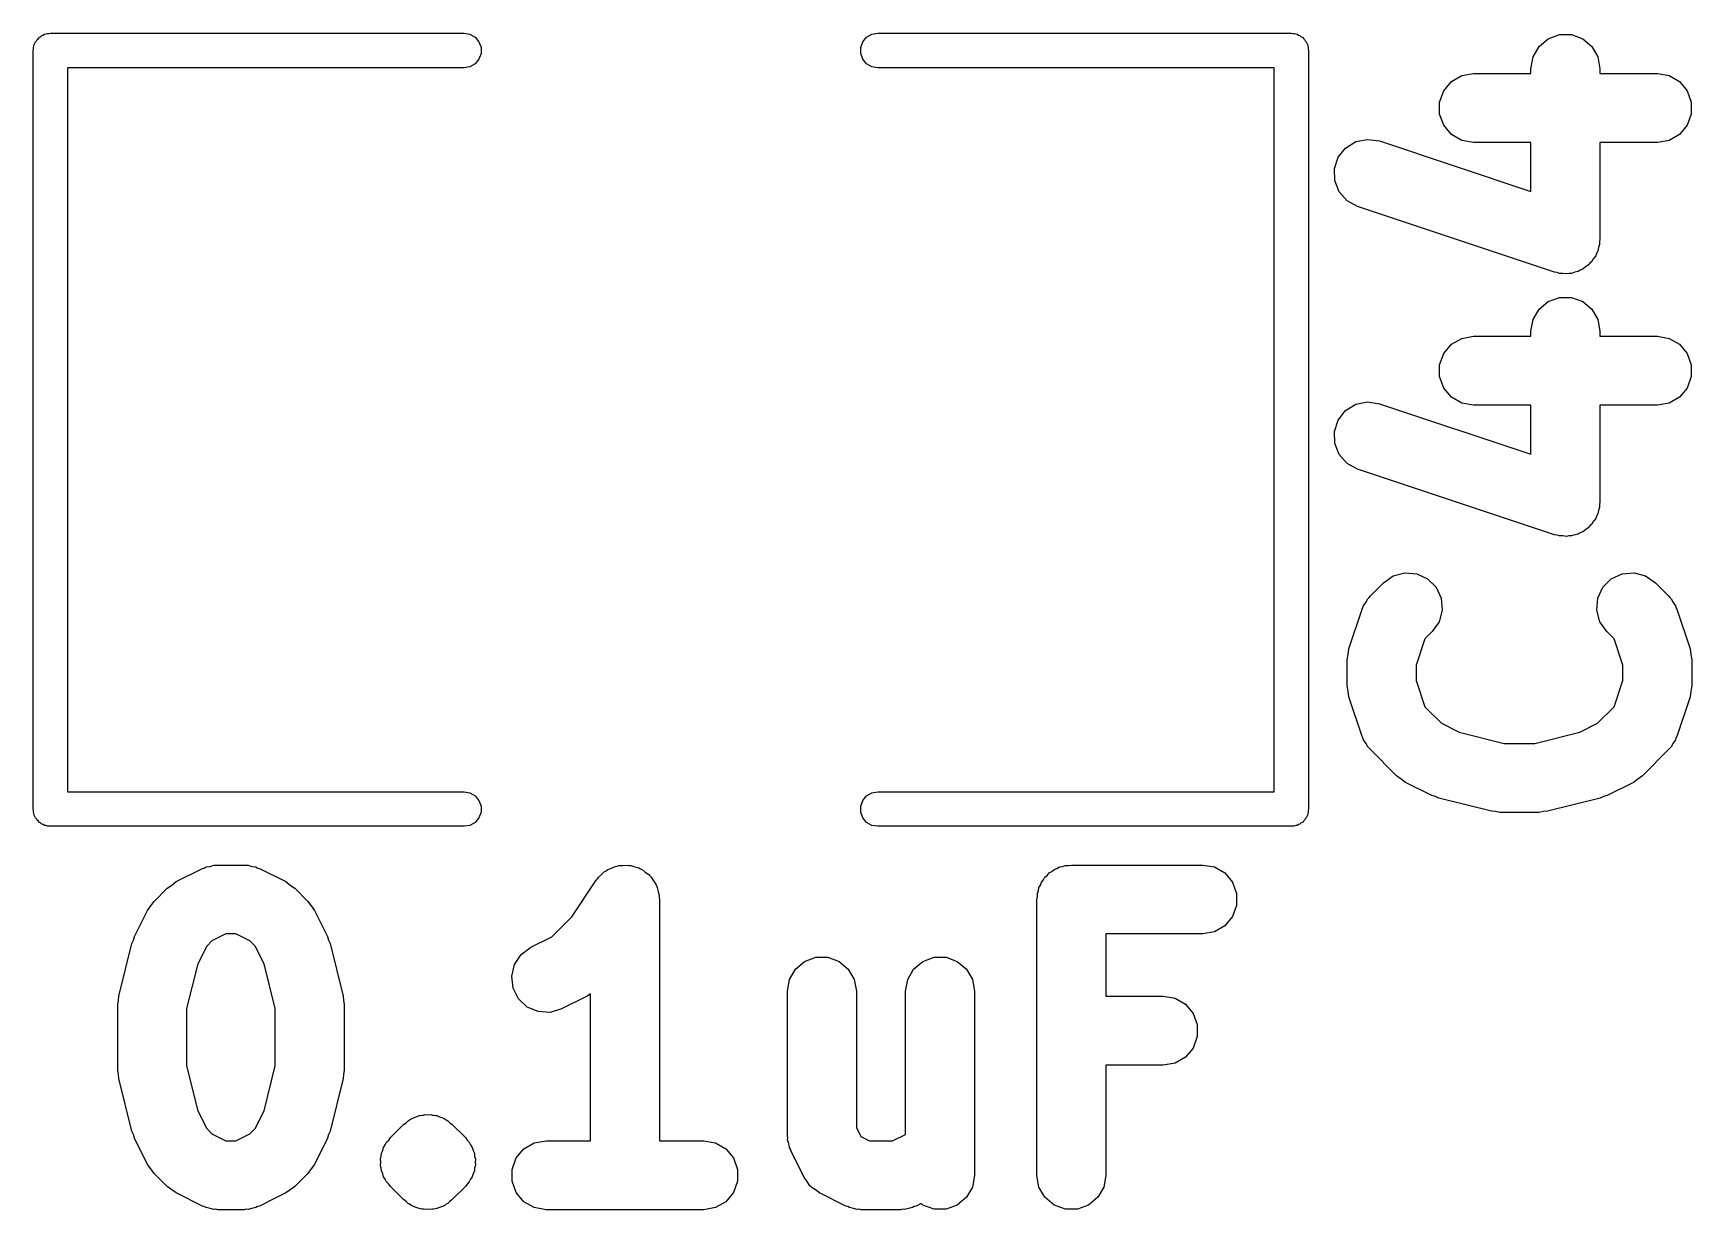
# Model space of a CAD drawing. Extents: x 51 to 137, y -158 to -25.
# Drawn here: x 75.37 to 81.49, y -115.66 to -111.33 of the extents above; entities that cross this region are included whole.
import ezdxf

# ---------------------------------------------------------------- set-up
doc = ezdxf.new("R2010")
doc.units = 0
doc.header["$MEASUREMENT"] = 0
doc.layers.add('BLACK', color=7, linetype='CONTINUOUS')

msp = doc.modelspace()

# ---------------------------------------------------------------- linework, layer by layer
at = {"layer": 'Black'}
for p, q in [((75.3936, -111.345), (75.3972, -111.34)), ((75.3972, -111.34), (75.402, -111.338)), ((75.402, -111.338), (75.4062, -111.334)), ((75.4062, -111.334), (75.4115, -111.332)), ((75.4115, -111.332), (75.4163, -111.329)), ((75.4163, -111.329), (75.4218, -111.328)), ((75.4218, -111.328), (75.427, -111.326)), ((75.427, -111.326), (75.4325, -111.326)), ((75.4325, -111.326), (75.438, -111.325)), ((75.438, -111.325), (76.962, -111.325)), ((76.962, -111.325), (76.9837, -111.329)), ((76.9837, -111.329), (77.0028, -111.34)), ((77.0028, -111.34), (77.017, -111.357)), ((78.431, -111.357), (78.4452, -111.34)), ((78.4452, -111.34), (78.4643, -111.329)), ((78.4643, -111.329), (78.486, -111.325)), ((78.486, -111.325), (80.01, -111.325)), ((80.01, -111.325), (80.0155, -111.326)), ((80.0155, -111.326), (80.021, -111.326)), ((80.021, -111.326), (80.0262, -111.328)), ((80.0262, -111.328), (80.0317, -111.329)), ((80.0317, -111.329), (80.0365, -111.332)), ((80.0365, -111.332), (80.0417, -111.334)), ((80.0417, -111.334), (80.046, -111.338)), ((80.046, -111.338), (80.0508, -111.34)), ((80.0508, -111.34), (80.0544, -111.345)), ((80.9565, -111.346), (80.9979, -111.33)), ((80.9979, -111.33), (81.042, -111.33)), ((81.042, -111.33), (81.0835, -111.346)), ((75.3745, -111.389), (75.3755, -111.384)), ((75.3745, -114.183), (75.3745, -111.389)), ((75.3755, -111.378), (75.3774, -111.373)), ((75.3755, -111.384), (75.3755, -111.378)), ((75.3774, -111.373), (75.3783, -111.367)), ((75.3783, -111.367), (75.3811, -111.362)), ((75.3811, -111.362), (75.383, -111.357)), ((75.383, -111.357), (75.3866, -111.353)), ((75.3866, -111.353), (75.3894, -111.348)), ((75.3894, -111.348), (75.3936, -111.345)), ((77.017, -111.357), (77.0245, -111.378)), ((77.0245, -111.4), (77.017, -111.421)), ((77.0245, -111.378), (77.0245, -111.4)), ((78.4235, -111.378), (78.431, -111.357)), ((78.4235, -111.4), (78.4235, -111.378)), ((78.431, -111.421), (78.4235, -111.4)), ((80.0544, -111.345), (80.0586, -111.348)), ((80.0586, -111.348), (80.0614, -111.353)), ((80.0614, -111.353), (80.065, -111.357)), ((80.065, -111.357), (80.0669, -111.362)), ((80.0669, -111.362), (80.0697, -111.367)), ((80.0697, -111.367), (80.0706, -111.373)), ((80.0706, -111.373), (80.0725, -111.378)), ((80.0725, -111.378), (80.0725, -111.384)), ((80.0725, -111.384), (80.0735, -111.389)), ((80.0735, -111.389), (80.0735, -114.183)), ((80.9006, -111.412), (80.9227, -111.374)), ((80.9227, -111.374), (80.9565, -111.346)), ((81.0835, -111.346), (81.1172, -111.374)), ((81.1172, -111.374), (81.1393, -111.412)), ((76.962, -111.453), (75.5015, -111.453)), ((75.5015, -111.453), (75.5015, -114.119)), ((76.9837, -111.449), (76.962, -111.453)), ((77.0028, -111.438), (76.9837, -111.449)), ((77.017, -111.421), (77.0028, -111.438)), ((78.4452, -111.438), (78.431, -111.421)), ((78.4643, -111.449), (78.4452, -111.438)), ((78.486, -111.453), (78.4643, -111.449)), ((79.9465, -111.453), (78.486, -111.453)), ((79.9465, -114.119), (79.9465, -111.453)), ((80.893, -111.456), (80.9006, -111.412)), ((80.893, -111.474), (80.893, -111.456)), ((81.1393, -111.412), (81.147, -111.456)), ((81.147, -111.456), (81.147, -111.474)), ((80.5713, -111.537), (80.5997, -111.503)), ((80.5997, -111.503), (80.6378, -111.481)), ((80.6378, -111.481), (80.6813, -111.474)), ((80.6813, -111.474), (80.893, -111.474)), ((81.147, -111.474), (81.3586, -111.474)), ((81.3586, -111.474), (81.4021, -111.481)), ((81.4021, -111.481), (81.4403, -111.503)), ((81.4403, -111.503), (81.4686, -111.537)), ((80.5562, -111.579), (80.5713, -111.537)), ((80.5562, -111.623), (80.5562, -111.579)), ((81.4686, -111.537), (81.4837, -111.579)), ((81.4837, -111.579), (81.4837, -111.623)), ((80.5713, -111.664), (80.5562, -111.623)), ((81.4837, -111.623), (81.4686, -111.664)), ((80.5997, -111.698), (80.5713, -111.664)), ((80.6378, -111.72), (80.5997, -111.698)), ((81.4403, -111.698), (81.4021, -111.72)), ((81.4686, -111.664), (81.4403, -111.698)), ((80.1826, -111.782), (80.21, -111.748)), ((80.21, -111.748), (80.2476, -111.724)), ((80.2476, -111.724), (80.2908, -111.716)), ((80.2908, -111.716), (80.3344, -111.722)), ((80.3344, -111.722), (80.893, -111.908)), ((80.6813, -111.728), (80.6378, -111.72)), ((80.893, -111.728), (80.6813, -111.728)), ((80.893, -111.908), (80.893, -111.728)), ((81.3586, -111.728), (81.147, -111.728)), ((81.147, -111.728), (81.147, -112.084)), ((81.4021, -111.72), (81.3586, -111.728)), ((80.1686, -111.824), (80.1826, -111.782)), ((80.1698, -111.868), (80.1686, -111.824)), ((80.186, -111.909), (80.1698, -111.868)), ((80.2153, -111.942), (80.186, -111.909)), ((80.2541, -111.963), (80.2153, -111.942)), ((80.9798, -112.205), (80.2541, -111.963)), ((81.1346, -112.136), (81.1316, -112.145)), ((81.1393, -112.128), (81.1346, -112.136)), ((81.1415, -112.115), (81.1393, -112.128)), ((81.1456, -112.103), (81.1415, -112.115)), ((81.147, -112.084), (81.1453, -112.094)), ((81.1453, -112.094), (81.1456, -112.103)), ((81.0746, -112.198), (81.0666, -112.203)), ((81.0835, -112.194), (81.0746, -112.198)), ((81.0933, -112.186), (81.0835, -112.194)), ((81.1042, -112.179), (81.0933, -112.186)), ((81.11, -112.172), (81.1042, -112.179)), ((81.1172, -112.166), (81.11, -112.172)), ((81.1237, -112.155), (81.1172, -112.166)), ((81.1316, -112.145), (81.1237, -112.155)), ((80.9891, -112.206), (80.9798, -112.205)), ((80.9979, -112.21), (80.9891, -112.206)), ((81.0107, -112.21), (80.9979, -112.21)), ((81.0234, -112.211), (81.0107, -112.21)), ((81.0326, -112.21), (81.0234, -112.211)), ((81.042, -112.21), (81.0326, -112.21)), ((81.0541, -112.205), (81.042, -112.21)), ((81.0666, -112.203), (81.0541, -112.205)), ((80.9227, -112.342), (80.9565, -112.313)), ((80.9565, -112.313), (80.9979, -112.298)), ((80.9979, -112.298), (81.042, -112.298)), ((81.042, -112.298), (81.0835, -112.313)), ((81.0835, -112.313), (81.1172, -112.342)), ((80.893, -112.423), (80.9006, -112.38)), ((80.9006, -112.38), (80.9227, -112.342)), ((81.1172, -112.342), (81.1393, -112.38)), ((81.1393, -112.38), (81.147, -112.423)), ((80.6378, -112.449), (80.6813, -112.441)), ((80.6813, -112.441), (80.893, -112.441)), ((80.893, -112.441), (80.893, -112.423)), ((81.147, -112.423), (81.147, -112.441)), ((81.147, -112.441), (81.3586, -112.441)), ((81.3586, -112.441), (81.4021, -112.449)), ((80.5562, -112.546), (80.5713, -112.505)), ((80.5713, -112.505), (80.5997, -112.471)), ((80.5997, -112.471), (80.6378, -112.449)), ((81.4021, -112.449), (81.4403, -112.471)), ((81.4403, -112.471), (81.4686, -112.505)), ((81.4686, -112.505), (81.4837, -112.546)), ((80.5562, -112.59), (80.5562, -112.546)), ((81.4837, -112.546), (81.4837, -112.59)), ((80.5713, -112.632), (80.5562, -112.59)), ((81.4837, -112.59), (81.4686, -112.632)), ((80.2476, -112.692), (80.2908, -112.683)), ((80.2908, -112.683), (80.3344, -112.69)), ((80.5997, -112.666), (80.5713, -112.632)), ((80.6378, -112.688), (80.5997, -112.666)), ((80.6813, -112.695), (80.6378, -112.688)), ((81.4021, -112.688), (81.3586, -112.695)), ((81.4403, -112.666), (81.4021, -112.688)), ((81.4686, -112.632), (81.4403, -112.666)), ((80.1826, -112.75), (80.21, -112.715)), ((80.21, -112.715), (80.2476, -112.692)), ((80.3344, -112.69), (80.893, -112.876)), ((80.893, -112.695), (80.6813, -112.695)), ((80.893, -112.876), (80.893, -112.695)), ((81.3586, -112.695), (81.147, -112.695)), ((81.147, -112.695), (81.147, -113.052)), ((80.1686, -112.792), (80.1826, -112.75)), ((80.1698, -112.836), (80.1686, -112.792)), ((80.186, -112.877), (80.1698, -112.836)), ((80.2153, -112.91), (80.186, -112.877)), ((80.2541, -112.931), (80.2153, -112.91)), ((80.9798, -113.173), (80.2541, -112.931)), ((81.147, -113.052), (81.1453, -113.061)), ((81.1316, -113.113), (81.1237, -113.123)), ((81.1346, -113.104), (81.1316, -113.113)), ((81.1393, -113.096), (81.1346, -113.104)), ((81.1415, -113.083), (81.1393, -113.096)), ((81.1456, -113.071), (81.1415, -113.083)), ((81.1453, -113.061), (81.1456, -113.071)), ((80.9891, -113.174), (80.9798, -113.173)), ((80.9979, -113.177), (80.9891, -113.174)), ((81.0107, -113.177), (80.9979, -113.177)), ((81.0234, -113.179), (81.0107, -113.177)), ((81.0326, -113.177), (81.0234, -113.179)), ((81.042, -113.177), (81.0326, -113.177)), ((81.0541, -113.173), (81.042, -113.177)), ((81.0666, -113.17), (81.0541, -113.173)), ((81.0746, -113.165), (81.0666, -113.17)), ((81.0835, -113.162), (81.0746, -113.165)), ((81.0933, -113.154), (81.0835, -113.162)), ((81.1042, -113.147), (81.0933, -113.154)), ((81.11, -113.14), (81.1042, -113.147)), ((81.1172, -113.134), (81.11, -113.14)), ((81.1237, -113.123), (81.1172, -113.134)), ((80.3012, -113.398), (80.3496, -113.349)), ((80.3496, -113.349), (80.3857, -113.324)), ((80.3857, -113.324), (80.4283, -113.313)), ((80.4283, -113.313), (80.4723, -113.316)), ((80.4723, -113.316), (80.5122, -113.335)), ((80.5122, -113.335), (80.5434, -113.366)), ((81.1578, -113.366), (81.189, -113.335)), ((81.189, -113.335), (81.229, -113.316)), ((81.229, -113.316), (81.2729, -113.313)), ((81.2729, -113.313), (81.3155, -113.324)), ((81.3155, -113.324), (81.3517, -113.349)), ((81.3517, -113.349), (81.4, -113.398)), ((80.2759, -113.434), (80.2844, -113.422)), ((80.2844, -113.422), (80.2915, -113.409)), ((80.2915, -113.409), (80.297, -113.404)), ((80.297, -113.404), (80.3012, -113.398)), ((80.5434, -113.366), (80.5621, -113.406)), ((80.5621, -113.406), (80.5659, -113.45)), ((81.1353, -113.45), (81.1392, -113.406)), ((81.1392, -113.406), (81.1578, -113.366)), ((81.4, -113.398), (81.4042, -113.404)), ((81.4042, -113.404), (81.4097, -113.409)), ((81.4097, -113.409), (81.4168, -113.422)), ((81.4168, -113.422), (81.4253, -113.434)), ((80.2221, -113.593), (80.2705, -113.447)), ((80.2705, -113.447), (80.274, -113.441)), ((80.274, -113.441), (80.2759, -113.434)), ((80.5659, -113.45), (80.5545, -113.493)), ((81.1468, -113.493), (81.1353, -113.45)), ((81.4253, -113.434), (81.4272, -113.441)), ((81.4272, -113.441), (81.4307, -113.447)), ((81.4307, -113.447), (81.4791, -113.593)), ((80.5292, -113.529), (80.502, -113.556)), ((80.5545, -113.493), (80.5292, -113.529)), ((81.1721, -113.529), (81.1468, -113.493)), ((81.1992, -113.556), (81.1721, -113.529)), ((80.2191, -113.613), (80.2221, -113.593)), ((80.502, -113.556), (80.4696, -113.653)), ((81.2316, -113.653), (81.1992, -113.556)), ((81.4791, -113.593), (81.4821, -113.613)), ((80.2156, -113.633), (80.2191, -113.613)), ((80.2156, -113.729), (80.2156, -113.633)), ((80.4696, -113.653), (80.4696, -113.709)), ((81.2316, -113.709), (81.2316, -113.653)), ((81.4821, -113.613), (81.4856, -113.633)), ((81.4856, -113.633), (81.4856, -113.729)), ((80.4696, -113.709), (80.502, -113.806)), ((81.1992, -113.806), (81.2316, -113.709)), ((80.2191, -113.749), (80.2156, -113.729)), ((80.2221, -113.77), (80.2191, -113.749)), ((80.2705, -113.915), (80.2221, -113.77)), ((81.4791, -113.77), (81.4307, -113.915)), ((81.4821, -113.749), (81.4791, -113.77)), ((81.4856, -113.729), (81.4821, -113.749)), ((80.502, -113.806), (80.563, -113.867)), ((81.1382, -113.867), (81.1992, -113.806)), ((80.563, -113.867), (80.6288, -113.9)), ((80.6288, -113.9), (80.7937, -113.941)), ((80.9076, -113.941), (81.0724, -113.9)), ((81.0724, -113.9), (81.1382, -113.867)), ((80.274, -113.921), (80.2705, -113.915)), ((80.2759, -113.928), (80.274, -113.921)), ((80.2844, -113.94), (80.2759, -113.928)), ((80.2915, -113.954), (80.2844, -113.94)), ((80.297, -113.958), (80.2915, -113.954)), ((80.3012, -113.964), (80.297, -113.958)), ((80.398, -114.061), (80.3012, -113.964)), ((80.7937, -113.941), (80.9076, -113.941)), ((81.4, -113.964), (81.3033, -114.061)), ((81.4042, -113.958), (81.4, -113.964)), ((81.4097, -113.954), (81.4042, -113.958)), ((81.4168, -113.94), (81.4097, -113.954)), ((81.4253, -113.928), (81.4168, -113.94)), ((81.4272, -113.921), (81.4253, -113.928)), ((81.4307, -113.915), (81.4272, -113.921)), ((80.4146, -114.073), (80.398, -114.061)), ((80.431, -114.085), (80.4146, -114.073)), ((80.5277, -114.133), (80.431, -114.085)), ((81.2703, -114.085), (81.1735, -114.133)), ((81.2866, -114.073), (81.2703, -114.085)), ((81.3033, -114.061), (81.2866, -114.073)), ((75.5015, -114.119), (76.962, -114.119)), ((76.962, -114.119), (76.9837, -114.123)), ((76.9837, -114.123), (77.0028, -114.134)), ((77.0028, -114.134), (77.017, -114.151)), ((77.017, -114.151), (77.0245, -114.172)), ((78.4235, -114.172), (78.431, -114.151)), ((78.431, -114.151), (78.4452, -114.134)), ((78.4452, -114.134), (78.4643, -114.123)), ((78.4643, -114.123), (78.486, -114.119)), ((78.486, -114.119), (79.9465, -114.119)), ((80.541, -114.137), (80.5277, -114.133)), ((80.5537, -114.143), (80.541, -114.137)), ((80.7472, -114.191), (80.5537, -114.143)), ((81.1475, -114.143), (80.954, -114.191)), ((81.1602, -114.137), (81.1475, -114.143)), ((81.1735, -114.133), (81.1602, -114.137)), ((75.3755, -114.188), (75.3745, -114.183)), ((75.3755, -114.194), (75.3755, -114.188)), ((75.3774, -114.199), (75.3755, -114.194)), ((75.3783, -114.205), (75.3774, -114.199)), ((75.3811, -114.21), (75.3783, -114.205)), ((75.383, -114.215), (75.3811, -114.21)), ((75.3866, -114.219), (75.383, -114.215)), ((77.017, -114.215), (77.0028, -114.232)), ((77.0245, -114.194), (77.017, -114.215)), ((77.0245, -114.172), (77.0245, -114.194)), ((78.4235, -114.194), (78.4235, -114.172)), ((78.431, -114.215), (78.4235, -114.194)), ((78.4452, -114.232), (78.431, -114.215)), ((80.065, -114.215), (80.0614, -114.219)), ((80.0669, -114.21), (80.065, -114.215)), ((80.0697, -114.205), (80.0669, -114.21)), ((80.0706, -114.199), (80.0697, -114.205)), ((80.0725, -114.194), (80.0706, -114.199)), ((80.0735, -114.183), (80.0725, -114.188)), ((80.0725, -114.188), (80.0725, -114.194)), ((80.7627, -114.192), (80.7472, -114.191)), ((80.778, -114.195), (80.7627, -114.192)), ((80.9232, -114.195), (80.778, -114.195)), ((80.9385, -114.192), (80.9232, -114.195)), ((80.954, -114.191), (80.9385, -114.192)), ((75.3894, -114.224), (75.3866, -114.219)), ((75.3936, -114.227), (75.3894, -114.224)), ((75.3972, -114.232), (75.3936, -114.227)), ((75.402, -114.234), (75.3972, -114.232)), ((75.4062, -114.238), (75.402, -114.234)), ((75.4115, -114.24), (75.4062, -114.238)), ((75.4163, -114.243), (75.4115, -114.24)), ((75.4218, -114.244), (75.4163, -114.243)), ((75.427, -114.246), (75.4218, -114.244)), ((75.4325, -114.246), (75.427, -114.246)), ((75.438, -114.246), (75.4325, -114.246)), ((76.962, -114.246), (75.438, -114.246)), ((76.9837, -114.243), (76.962, -114.246)), ((77.0028, -114.232), (76.9837, -114.243)), ((78.4643, -114.243), (78.4452, -114.232)), ((78.486, -114.246), (78.4643, -114.243)), ((80.01, -114.246), (78.486, -114.246)), ((80.0155, -114.246), (80.01, -114.246)), ((80.021, -114.246), (80.0155, -114.246)), ((80.0262, -114.244), (80.021, -114.246)), ((80.0317, -114.243), (80.0262, -114.244)), ((80.0365, -114.24), (80.0317, -114.243)), ((80.0417, -114.238), (80.0365, -114.24)), ((80.046, -114.234), (80.0417, -114.238)), ((80.0508, -114.232), (80.046, -114.234)), ((80.0544, -114.227), (80.0508, -114.232)), ((80.0586, -114.224), (80.0544, -114.227)), ((80.0614, -114.219), (80.0586, -114.224)), ((76.0051, -114.4), (76.0114, -114.396)), ((76.0114, -114.396), (76.0261, -114.394)), ((76.0261, -114.394), (76.0403, -114.389)), ((76.0403, -114.389), (76.0476, -114.39)), ((76.0476, -114.39), (76.0549, -114.389)), ((76.0549, -114.389), (76.1516, -114.389)), ((76.1516, -114.389), (76.1588, -114.39)), ((76.1588, -114.39), (76.1661, -114.389)), ((76.1661, -114.389), (76.1804, -114.394)), ((76.1804, -114.394), (76.1951, -114.396)), ((76.1951, -114.396), (76.2014, -114.4)), ((77.5054, -114.4), (77.519, -114.394)), ((77.519, -114.394), (77.526, -114.393)), ((77.526, -114.393), (77.5326, -114.391)), ((77.5326, -114.391), (77.5478, -114.391)), ((77.5478, -114.391), (77.5628, -114.389)), ((77.5628, -114.389), (77.5697, -114.391)), ((77.5697, -114.391), (77.5767, -114.391)), ((77.5767, -114.391), (77.591, -114.396)), ((77.591, -114.396), (77.6057, -114.399)), ((77.6057, -114.399), (77.6116, -114.403)), ((79.1466, -114.402), (79.1562, -114.396)), ((79.1562, -114.396), (79.1671, -114.394)), ((79.1671, -114.394), (79.1776, -114.391)), ((79.1776, -114.391), (79.1887, -114.391)), ((79.1887, -114.391), (79.1996, -114.389)), ((79.1996, -114.389), (79.6834, -114.389)), ((79.6834, -114.389), (79.7269, -114.396)), ((79.7269, -114.396), (79.7651, -114.418)), ((75.885, -114.463), (75.9013, -114.45)), ((75.9013, -114.45), (75.9981, -114.402)), ((75.9981, -114.402), (76.0051, -114.4)), ((76.2014, -114.4), (76.2084, -114.402)), ((76.2084, -114.402), (76.3052, -114.45)), ((76.3052, -114.45), (76.3215, -114.463)), ((77.3592, -114.58), (77.449, -114.445)), ((77.449, -114.445), (77.4539, -114.44)), ((77.4539, -114.44), (77.4574, -114.434)), ((77.4574, -114.434), (77.469, -114.424)), ((77.469, -114.424), (77.4795, -114.413)), ((77.4795, -114.413), (77.4858, -114.41)), ((77.4858, -114.41), (77.4912, -114.406)), ((77.4912, -114.406), (77.5054, -114.4)), ((77.6116, -114.403), (77.6182, -114.406)), ((77.6182, -114.406), (77.6298, -114.415)), ((77.6298, -114.415), (77.6424, -114.424)), ((77.6424, -114.424), (77.6466, -114.429)), ((77.6466, -114.429), (77.652, -114.434)), ((77.652, -114.434), (77.6595, -114.447)), ((77.6595, -114.447), (77.6685, -114.459)), ((77.6685, -114.459), (77.6705, -114.466)), ((79.0858, -114.463), (79.0896, -114.452)), ((79.0896, -114.452), (79.0968, -114.444)), ((79.0968, -114.444), (79.1023, -114.434)), ((79.1023, -114.434), (79.1108, -114.427)), ((79.1108, -114.427), (79.118, -114.418)), ((79.118, -114.418), (79.1276, -114.413)), ((79.1276, -114.413), (79.1361, -114.406)), ((79.1361, -114.406), (79.1466, -114.402)), ((79.7651, -114.418), (79.7934, -114.452)), ((79.7934, -114.452), (79.8085, -114.494)), ((75.8199, -114.523), (75.8683, -114.474)), ((75.8683, -114.474), (75.885, -114.463)), ((76.3215, -114.463), (76.3382, -114.474)), ((76.3382, -114.474), (76.3866, -114.523)), ((77.6705, -114.466), (77.674, -114.472)), ((77.674, -114.472), (77.6766, -114.487)), ((77.6766, -114.487), (77.6809, -114.502)), ((77.6809, -114.502), (77.6804, -114.509)), ((77.6804, -114.509), (77.6817, -114.516)), ((77.6817, -114.516), (77.6817, -115.405)), ((79.0726, -114.516), (79.0745, -114.505)), ((79.0726, -115.532), (79.0726, -114.516)), ((79.0745, -114.494), (79.0783, -114.483)), ((79.0745, -114.505), (79.0745, -114.494)), ((79.0783, -114.483), (79.0803, -114.472)), ((79.0803, -114.472), (79.0858, -114.463)), ((79.8085, -114.494), (79.8085, -114.538)), ((75.7477, -114.652), (75.7961, -114.556)), ((75.7961, -114.556), (75.8082, -114.539)), ((75.8082, -114.539), (75.8199, -114.523)), ((76.3866, -114.523), (76.3982, -114.539)), ((76.3982, -114.539), (76.4104, -114.556)), ((76.4104, -114.556), (76.4587, -114.652)), ((77.2859, -114.653), (77.3592, -114.58)), ((79.7934, -114.579), (79.7651, -114.613)), ((79.8085, -114.538), (79.7934, -114.579)), ((76.0848, -114.643), (76.0333, -114.668)), ((76.1216, -114.643), (76.0848, -114.643)), ((76.1731, -114.668), (76.1216, -114.643)), ((79.6834, -114.643), (79.3266, -114.643)), ((79.3266, -114.643), (79.3266, -114.872)), ((79.7269, -114.635), (79.6834, -114.643)), ((79.7651, -114.613), (79.7269, -114.635)), ((75.6897, -114.872), (75.7381, -114.678)), ((75.7381, -114.678), (75.7438, -114.666)), ((75.7438, -114.666), (75.7477, -114.652)), ((76.0141, -114.688), (75.9812, -114.753)), ((76.0333, -114.668), (76.0141, -114.688)), ((76.1924, -114.688), (76.1731, -114.668)), ((76.2253, -114.753), (76.1924, -114.688)), ((76.4587, -114.652), (76.4627, -114.666)), ((76.4627, -114.666), (76.4684, -114.678)), ((76.4684, -114.678), (76.5167, -114.872)), ((77.1722, -114.719), (77.2076, -114.692)), ((77.2076, -114.692), (77.2859, -114.653)), ((75.9812, -114.753), (75.94, -114.918)), ((76.2665, -114.918), (76.2253, -114.753)), ((77.1376, -114.798), (77.1479, -114.755)), ((77.1479, -114.755), (77.1722, -114.719)), ((78.1831, -114.773), (78.2169, -114.744)), ((78.2169, -114.744), (78.2583, -114.729)), ((78.2583, -114.729), (78.3024, -114.729)), ((78.3024, -114.729), (78.3439, -114.744)), ((78.3439, -114.744), (78.3777, -114.773)), ((78.6185, -114.773), (78.6523, -114.744)), ((78.6523, -114.744), (78.6938, -114.729)), ((78.6938, -114.729), (78.7379, -114.729)), ((78.7379, -114.729), (78.7793, -114.744)), ((78.7793, -114.744), (78.8131, -114.773)), ((77.1427, -114.842), (77.1376, -114.798)), ((78.1534, -114.854), (78.161, -114.811)), ((78.161, -114.811), (78.1831, -114.773)), ((78.3777, -114.773), (78.3997, -114.811)), ((78.3997, -114.811), (78.4074, -114.854)), ((78.5888, -114.854), (78.5965, -114.811)), ((78.5965, -114.811), (78.6185, -114.773)), ((78.8131, -114.773), (78.8352, -114.811)), ((78.8352, -114.811), (78.8428, -114.854)), ((75.686, -114.903), (75.6887, -114.887)), ((75.6887, -114.887), (75.6897, -114.872)), ((76.5167, -114.872), (76.5178, -114.887)), ((76.5178, -114.887), (76.5205, -114.903)), ((77.1624, -114.882), (77.1427, -114.842)), ((77.1944, -114.912), (77.1624, -114.882)), ((77.4179, -114.871), (77.3212, -114.919)), ((77.4277, -114.864), (77.4179, -114.871)), ((77.4277, -115.405), (77.4277, -114.864)), ((78.1534, -115.386), (78.1534, -114.854)), ((78.4074, -114.854), (78.4074, -115.356)), ((78.5888, -115.381), (78.5888, -114.854)), ((78.8428, -114.854), (78.8428, -115.532)), ((79.3266, -114.872), (79.5383, -114.872)), ((79.5383, -114.872), (79.5817, -114.88)), ((79.5817, -114.88), (79.6199, -114.902)), ((75.686, -115.145), (75.686, -114.903)), ((75.94, -114.918), (75.94, -115.129)), ((76.2665, -115.129), (76.2665, -114.918)), ((76.5205, -114.903), (76.5205, -115.145)), ((77.2349, -114.929), (77.1944, -114.912)), ((77.2789, -114.932), (77.2349, -114.929)), ((77.3212, -114.919), (77.2789, -114.932)), ((79.6199, -114.902), (79.6483, -114.936)), ((79.6483, -114.936), (79.6634, -114.977)), ((79.6634, -114.977), (79.6634, -115.021)), ((79.6483, -115.063), (79.6199, -115.097)), ((79.6634, -115.021), (79.6483, -115.063)), ((75.94, -115.129), (75.9812, -115.294)), ((76.2253, -115.294), (76.2665, -115.129)), ((79.5383, -115.126), (79.3266, -115.126)), ((79.3266, -115.126), (79.3266, -115.532)), ((79.5817, -115.119), (79.5383, -115.126)), ((79.6199, -115.097), (79.5817, -115.119)), ((75.6887, -115.16), (75.686, -115.145)), ((75.6897, -115.175), (75.6887, -115.16)), ((75.7381, -115.369), (75.6897, -115.175)), ((76.5167, -115.175), (76.4684, -115.369)), ((76.5178, -115.16), (76.5167, -115.175)), ((76.5205, -115.145), (76.5178, -115.16)), ((75.9812, -115.294), (76.0141, -115.36)), ((76.1924, -115.36), (76.2253, -115.294)), ((76.786, -115.317), (76.7961, -115.312)), ((76.7961, -115.312), (76.8016, -115.312)), ((76.8016, -115.312), (76.8069, -115.31)), ((76.8069, -115.31), (76.8125, -115.31)), ((76.8125, -115.31), (76.8179, -115.308)), ((76.8179, -115.308), (76.829, -115.309)), ((76.829, -115.309), (76.84, -115.308)), ((76.84, -115.308), (76.8454, -115.31)), ((76.8454, -115.31), (76.851, -115.31)), ((76.851, -115.31), (76.8563, -115.312)), ((76.8563, -115.312), (76.8618, -115.312)), ((76.8618, -115.312), (76.8719, -115.317)), ((75.7438, -115.382), (75.7381, -115.369)), ((76.0141, -115.36), (76.0333, -115.379)), ((76.1731, -115.379), (76.1924, -115.36)), ((76.4684, -115.369), (76.4627, -115.382)), ((76.6908, -115.393), (76.7391, -115.345)), ((76.7391, -115.345), (76.7483, -115.339)), ((76.7483, -115.339), (76.7561, -115.331)), ((76.7561, -115.331), (76.7612, -115.328)), ((76.7612, -115.328), (76.7655, -115.325)), ((76.7655, -115.325), (76.7707, -115.323)), ((76.7707, -115.323), (76.7753, -115.32)), ((76.7753, -115.32), (76.786, -115.317)), ((76.8719, -115.317), (76.8826, -115.32)), ((76.8826, -115.32), (76.8872, -115.323)), ((76.8872, -115.323), (76.8925, -115.325)), ((76.8925, -115.325), (76.8967, -115.328)), ((76.8967, -115.328), (76.9018, -115.331)), ((76.9018, -115.331), (76.9097, -115.339)), ((76.9097, -115.339), (76.9188, -115.345)), ((76.9188, -115.345), (76.9671, -115.393)), ((78.4074, -115.356), (78.4234, -115.389)), ((75.7477, -115.395), (75.7438, -115.382)), ((75.7961, -115.492), (75.7477, -115.395)), ((76.0333, -115.379), (76.0848, -115.405)), ((76.0848, -115.405), (76.1216, -115.405)), ((76.1216, -115.405), (76.1731, -115.379)), ((76.4587, -115.395), (76.4104, -115.492)), ((76.4627, -115.382), (76.4587, -115.395)), ((76.6626, -115.44), (76.6655, -115.43)), ((76.6655, -115.43), (76.6718, -115.42)), ((76.6718, -115.42), (76.6765, -115.41)), ((76.6765, -115.41), (76.6844, -115.403)), ((76.6844, -115.403), (76.6908, -115.393)), ((76.9671, -115.393), (76.9735, -115.403)), ((76.9735, -115.403), (76.9814, -115.41)), ((76.9814, -115.41), (76.9861, -115.42)), ((76.9861, -115.42), (76.9924, -115.43)), ((76.9924, -115.43), (76.9953, -115.44)), ((77.1544, -115.468), (77.1827, -115.434)), ((77.1827, -115.434), (77.2209, -115.412)), ((77.2209, -115.412), (77.2644, -115.405)), ((77.2644, -115.405), (77.4277, -115.405)), ((77.6817, -115.405), (77.845, -115.405)), ((77.845, -115.405), (77.8884, -115.412)), ((77.8884, -115.412), (77.9266, -115.434)), ((77.9266, -115.434), (77.9549, -115.468)), ((78.1547, -115.394), (78.1534, -115.386)), ((78.1542, -115.401), (78.1547, -115.394)), ((78.1585, -115.415), (78.1542, -115.401)), ((78.161, -115.43), (78.1585, -115.415)), ((78.1647, -115.436), (78.161, -115.43)), ((78.1668, -115.443), (78.1647, -115.436)), ((78.4234, -115.389), (78.4555, -115.405)), ((78.4555, -115.405), (78.5407, -115.405)), ((78.5407, -115.405), (78.5888, -115.381)), ((75.8082, -115.508), (75.7961, -115.492)), ((76.4104, -115.492), (76.3982, -115.508)), ((76.6541, -115.472), (76.6569, -115.461)), ((76.655, -115.483), (76.6541, -115.472)), ((76.6541, -115.494), (76.655, -115.483)), ((76.6569, -115.505), (76.6541, -115.494)), ((76.6569, -115.461), (76.6579, -115.45)), ((76.6579, -115.45), (76.6626, -115.44)), ((76.9953, -115.44), (77, -115.45)), ((77, -115.45), (77.001, -115.461)), ((77.001, -115.461), (77.0039, -115.472)), ((77.0039, -115.494), (77.001, -115.505)), ((77.0039, -115.472), (77.0029, -115.483)), ((77.0029, -115.483), (77.0039, -115.494)), ((77.1393, -115.51), (77.1544, -115.468)), ((77.9549, -115.468), (77.97, -115.51)), ((78.2152, -115.54), (78.1668, -115.443)), ((75.8199, -115.525), (75.8082, -115.508)), ((75.8683, -115.573), (75.8199, -115.525)), ((76.3866, -115.525), (76.3382, -115.573)), ((76.3982, -115.508), (76.3866, -115.525)), ((76.6579, -115.516), (76.6569, -115.505)), ((76.6626, -115.526), (76.6579, -115.516)), ((76.6655, -115.537), (76.6626, -115.526)), ((76.6718, -115.546), (76.6655, -115.537)), ((76.6765, -115.556), (76.6718, -115.546)), ((76.6844, -115.564), (76.6765, -115.556)), ((76.9814, -115.556), (76.9735, -115.564)), ((76.9861, -115.546), (76.9814, -115.556)), ((76.9924, -115.537), (76.9861, -115.546)), ((76.9953, -115.526), (76.9924, -115.537)), ((77, -115.516), (76.9953, -115.526)), ((77.001, -115.505), (77, -115.516)), ((77.1393, -115.554), (77.1393, -115.51)), ((77.1544, -115.595), (77.1393, -115.554)), ((77.97, -115.554), (77.9549, -115.595)), ((77.97, -115.51), (77.97, -115.554)), ((78.2263, -115.555), (78.2152, -115.54)), ((78.2365, -115.571), (78.2263, -115.555)), ((78.8428, -115.532), (78.8352, -115.575)), ((79.0803, -115.575), (79.0726, -115.532)), ((79.3266, -115.532), (79.319, -115.575)), ((75.885, -115.585), (75.8683, -115.573)), ((75.9013, -115.597), (75.885, -115.585)), ((75.9981, -115.645), (75.9013, -115.597)), ((76.2665, -115.616), (76.2084, -115.645)), ((76.3052, -115.597), (76.2665, -115.616)), ((76.3215, -115.585), (76.3052, -115.597)), ((76.3382, -115.573), (76.3215, -115.585)), ((76.6908, -115.573), (76.6844, -115.564)), ((76.7391, -115.621), (76.6908, -115.573)), ((76.7483, -115.628), (76.7391, -115.621)), ((76.9188, -115.621), (76.9097, -115.628)), ((76.9671, -115.573), (76.9188, -115.621)), ((76.9735, -115.564), (76.9671, -115.573)), ((77.1827, -115.629), (77.1544, -115.595)), ((77.9549, -115.595), (77.9266, -115.629)), ((78.2394, -115.573), (78.2365, -115.571)), ((78.2414, -115.575), (78.2394, -115.573)), ((78.257, -115.586), (78.2414, -115.575)), ((78.272, -115.597), (78.257, -115.586)), ((78.3687, -115.645), (78.272, -115.597)), ((78.8131, -115.613), (78.7793, -115.642)), ((78.8352, -115.575), (78.8131, -115.613)), ((79.1023, -115.613), (79.0803, -115.575)), ((79.1361, -115.642), (79.1023, -115.613)), ((79.2969, -115.613), (79.2631, -115.642)), ((79.319, -115.575), (79.2969, -115.613)), ((76.0051, -115.647), (75.9981, -115.645)), ((76.0114, -115.651), (76.0051, -115.647)), ((76.0261, -115.654), (76.0114, -115.651)), ((76.0403, -115.658), (76.0261, -115.654)), ((76.0476, -115.657), (76.0403, -115.658)), ((76.0549, -115.659), (76.0476, -115.657)), ((76.1516, -115.659), (76.0549, -115.659)), ((76.1588, -115.657), (76.1516, -115.659)), ((76.1661, -115.658), (76.1588, -115.657)), ((76.1804, -115.654), (76.1661, -115.658)), ((76.1951, -115.651), (76.1804, -115.654)), ((76.2014, -115.647), (76.1951, -115.651)), ((76.2084, -115.645), (76.2014, -115.647)), ((76.7561, -115.636), (76.7483, -115.628)), ((76.7612, -115.638), (76.7561, -115.636)), ((76.7655, -115.642), (76.7612, -115.638)), ((76.7707, -115.644), (76.7655, -115.642)), ((76.7753, -115.647), (76.7707, -115.644)), ((76.786, -115.65), (76.7753, -115.647)), ((76.7961, -115.654), (76.786, -115.65)), ((76.8016, -115.655), (76.7961, -115.654)), ((76.8069, -115.657), (76.8016, -115.655)), ((76.8125, -115.657), (76.8069, -115.657)), ((76.8179, -115.658), (76.8125, -115.657)), ((76.829, -115.657), (76.8179, -115.658)), ((76.84, -115.658), (76.829, -115.657)), ((76.8454, -115.657), (76.84, -115.658)), ((76.851, -115.657), (76.8454, -115.657)), ((76.8563, -115.655), (76.851, -115.657)), ((76.8618, -115.654), (76.8563, -115.655)), ((76.8719, -115.65), (76.8618, -115.654)), ((76.8826, -115.647), (76.8719, -115.65)), ((76.8872, -115.644), (76.8826, -115.647)), ((76.8925, -115.642), (76.8872, -115.644)), ((76.8967, -115.638), (76.8925, -115.642)), ((76.9018, -115.636), (76.8967, -115.638)), ((76.9097, -115.628), (76.9018, -115.636)), ((77.2209, -115.651), (77.1827, -115.629)), ((77.2644, -115.659), (77.2209, -115.651)), ((77.845, -115.659), (77.2644, -115.659)), ((77.8884, -115.651), (77.845, -115.659)), ((77.9266, -115.629), (77.8884, -115.651)), ((78.3757, -115.647), (78.3687, -115.645)), ((78.3821, -115.651), (78.3757, -115.647)), ((78.3967, -115.654), (78.3821, -115.651)), ((78.411, -115.658), (78.3967, -115.654)), ((78.4183, -115.657), (78.411, -115.658)), ((78.4255, -115.659), (78.4183, -115.657)), ((78.5707, -115.659), (78.4255, -115.659)), ((78.5779, -115.657), (78.5707, -115.659)), ((78.5852, -115.658), (78.5779, -115.657)), ((78.5994, -115.654), (78.5852, -115.658)), ((78.6141, -115.651), (78.5994, -115.654)), ((78.6204, -115.647), (78.6141, -115.651)), ((78.6275, -115.645), (78.6204, -115.647)), ((78.6457, -115.636), (78.6275, -115.645)), ((78.6523, -115.642), (78.6457, -115.636)), ((78.6938, -115.657), (78.6523, -115.642)), ((78.7379, -115.657), (78.6938, -115.657)), ((78.7793, -115.642), (78.7379, -115.657)), ((79.1776, -115.657), (79.1361, -115.642)), ((79.2217, -115.657), (79.1776, -115.657)), ((79.2631, -115.642), (79.2217, -115.657))]:
    msp.add_line(p, q, dxfattribs=at)

doc.saveas('drawing.dxf')
